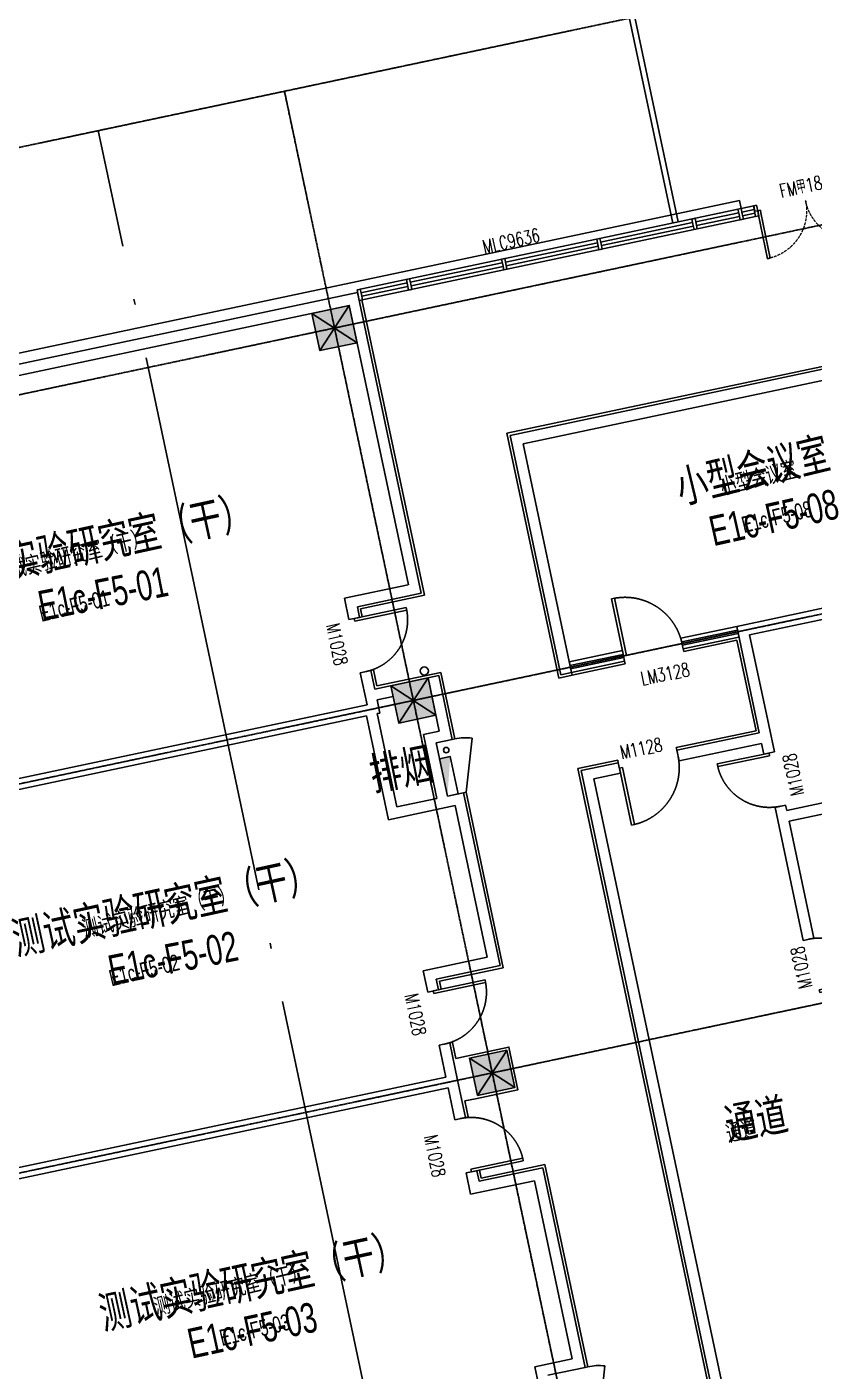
# Model space of a CAD drawing. Header units: millimetres. Extents: x -39175 to 150737, y -15023 to 140542.
# Drawn here: x -19631 to -5153, y 63724 to 88440 of the extents above; entities that cross this region are included whole.
import ezdxf
from ezdxf.enums import TextEntityAlignment as Align

# ---------------------------------------------------------------- set-up
doc = ezdxf.new("R2010")
doc.units = ezdxf.units.MM
doc.header["$LTSCALE"] = 10
for name, pattern in [('DASH', [0.35, 0.25, -0.1]), ('E-RG-1F$0$$0$DOTE', [2.42, 2, -0.2, 0.02, -0.2]), ('XRE2$0$HIDDEN', [0.375, 0.25, -0.125])]:
    doc.linetypes.add(name, pattern=pattern)
for name, color, linetype in [('A—墙体', 7, 'Continuous'), ('A—楼梯、电梯、栏杆', 50, 'Continuous'), ('A—轴线、尺寸', 1, 'Continuous'), ('A—门窗', 135, 'Continuous'), ('E1-RI-5F$0$A-ROOF-DRAN', 175, 'Continuous'), ('E1-RI-5F$0$A-SYMB-DOOR', 13, 'Continuous'), ('E1-RI-5F$0$A-SYMB-DOOR1', 4, 'Continuous'), ('E1-RI-5F$0$AUDIT_D_131110141545-10', 7, 'Continuous'), ('I—平面—填充03(灰度)', 250, 'Continuous'), ('I—平面—文字', 40, 'Continuous'), ('I—平面—文字（放大1：100）', 40, 'XRE2$0$HIDDEN'), ('I—平面—消防设施', 10, 'Continuous'), ('I—平面—装饰面层线', 192, 'Continuous'), ('I—平面—门', 22, 'Continuous'), ('轴线100', 1, 'Continuous')]:
    doc.layers.add(name, color=color, linetype=linetype)
doc.styles.add('ARIAL', font='arial.ttf')
doc.styles.add('E1-RI-5F$0$ECADI-TXT', font='simplex.shx', dxfattribs={"bigfont": 'hztxt.shx'})
doc.styles.add('XD2008', font='SIMYOU.TTF', dxfattribs={"width": 0.7, "height": 600})
doc.dimstyles.new('200', dxfattribs={"dimscale": 200, "dimtxt": 2.5, "dimasz": 2, "dimexe": 1, "dimexo": 1, "dimgap": 0.8, "dimtad": 1, "dimdec": 0, "dimdsep": 46, "dimtxsty": 'ARIAL', "dimblk1": 'ARCHTICK', "dimblk2": 'ARCHTICK', "dimsah": 1, "dimcen": -0.9, "dimdle": 1, "dimclrd": 256, "dimclre": 256, "dimclrt": 40, "dimaunit": 1, "dimadec": 0, "dimazin": 0, "dimtfac": 0.35, "dimtdec": 0, "dimtix": 1, "dimtmove": 2, "dimatfit": 3, "dimldrblk": 'ARCHTICK', "dimfxl": 0, "dimtvp": 0.8, "dimtolj": 1, "dimtzin": 0, "dimarcsym": 0})

# ---------------------------------------------------------------- blocks, each defined once
blk = doc.blocks.new('E-COLS-F5')
at = {"layer": 'I—平面—填充03(灰度)'}
for points in [[(11694526, -6123771), (11695211, -6123626), (11695356, -6124311), (11694671, -6124456)], [(11695976, -6130619), (11696660, -6130474), (11696805, -6131159), (11696120, -6131304)], [(11697425, -6137467), (11698110, -6137322), (11698255, -6138007), (11697570, -6138152)]]:
    blk.add_hatch(color=18, dxfattribs=at).paths.add_polyline_path(points)
at = {"layer": 'A—墙体'}
for points in [[(11694526, -6123771), (11695211, -6123626), (11695356, -6124311), (11694671, -6124456)], [(11695976, -6130619), (11696660, -6130474), (11696805, -6131159), (11696120, -6131304)], [(11697425, -6137467), (11698110, -6137322), (11698255, -6138007), (11697570, -6138152)]]:
    blk.add_lwpolyline(points, close=True, dxfattribs=at)
at = {"layer": 'I—平面—装饰面层线'}
for p, q in [((11698149, -6137263), (11697366, -6137429)), ((11697366, -6137429), (11697170, -6137470)), ((11698314, -6138046), (11697532, -6138212)), ((11697532, -6138212), (11697336, -6138253))]:
    blk.add_line(p, q, dxfattribs=at)
blk.add_lwpolyline([(11697366, -6137429), (11698149, -6137263), (11698314, -6138046), (11697532, -6138212)], dxfattribs=at)
blk = doc.blocks.new('E1-RI-5F$0$$DORLIB2D$00000001')
for p, q in [((0.45, 0.975), (0.5, 0.975)), ((0.45, 0), (0.45, 0.975)), ((0.5, 0), (0.5, 0.975)), ((0.5, 0), (0.45, 0))]:
    blk.add_line(p, q)
at = {"layer": 'I—平面—门', "color": 8, "linetype": 'DASH', "ltscale": 20}
blk.add_arc((0.475, 0), 0.975, 91.4693, 180, dxfattribs=at)
blk = doc.blocks.new('E1-RI-5F$0$ECADI-TAG-DOOR')
blk = doc.blocks.new('E1-RI-5F$0$RECTANGULAR_MULLION_-_60_H')
at = {"layer": 'A—门窗'}
for p, q in [((-30, 125), (30, 125)), ((-30, 25), (-30, 125)), ((-30, -75), (-30, 25)), ((30, 125), (30, 25)), ((30, 25), (30, -75)), ((30, -75), (-30, -75))]:
    blk.add_line(p, q, dxfattribs=at)
blk = doc.blocks.new('E1-RI-5F$0$MRY_door-2-Solid - 1_8 meters w x 84_h x 4_d 2-8606897-E1b 和 E1c 号楼三层平面图 BLDG E1b AND E1c THIRD FLOOR PLAN')
at = {"layer": 'I—平面—门'}
for p, q in [((-951, 36), (-900, 36)), ((-951, 36), (-951, -66)), ((-900, 36), (-900, -66)), ((900, -66), (900, 36)), ((900, 36), (951, 36)), ((951, -66), (951, 36)), ((-900, -66), (-951, -66)), ((-849, -66), (-900, -66)), ((-900, -66), (-900, -113)), ((-900, -113), (-900, -966)), ((-849, -113), (-849, -66)), ((-849, -966), (-849, -113)), ((849, -66), (900, -66)), ((849, -116), (849, -66)), ((849, -966), (849, -116)), ((900, -66), (900, -116)), ((951, -66), (900, -66)), ((900, -116), (900, -966)), ((-900, -966), (-849, -966)), ((900, -966), (849, -966))]:
    blk.add_line(p, q, dxfattribs=at)
at = {"layer": 'I—平面—门', "color": 8, "linetype": 'DASH', "lineweight": 9, "ltscale": 20}
for centre, start, end in [((-900, -66), 270, 356.8839), ((-900, -66), 356.8839, 0.5), ((900, -66), 179.5, 183.117), ((900, -66), 183.117, 270)]:
    blk.add_arc(centre, 900, start, end, dxfattribs=at)
blk = doc.blocks.new('E1-RI-5F$0$ERDFG1')
at = {"layer": 'E1-RI-5F$0$A-ROOF-DRAN'}
blk.add_circle((-6251, 81683), 75, dxfattribs=at)
blk = doc.blocks.new('E1-RI-5F$0$XFX-BX')
blk.add_lwpolyline([(0, 0), (0, 200), (700, 200), (700, 0)], close=True)
blk.add_solid([(0, 0), (0, 0), (700, 0), (700, 200)])
blk = doc.blocks.new('_ArchTick')
at = {"color": 0, "linetype": 'ByBlock', "const_width": 0.15}
blk.add_lwpolyline([(-0.5, -0.5), (0.5, 0.5)], dxfattribs=at)
blk = doc.blocks.new('*D4621')
at = {"layer": 'A—轴线、尺寸', "linetype": 'ByBlock', "lineweight": -2}
for p, q in [((-23999, 80781), (-30358, 79435)), ((-30203, 79672), (-11947, -6567)), ((-5826, -5066), (-12184, -6412))]:
    blk.add_line(p, q, dxfattribs=at)
at = {"layer": 'Defpoints', "color": 0, "linetype": 'ByBlock'}
for p in [(-23803, 80823), (-5630, -5025), (-11989, -6371)]:
    blk.add_point(p, dxfattribs=at)
at = {"layer": 'A—轴线、尺寸', "linetype": 'ByBlock', "lineweight": -2, "xscale": 400, "yscale": 400, "zscale": 400}
for p, rotation in [((-30162, 79477), 101.9526484581255), ((-11989, -6371), 281.9526484581255)]:
    blk.add_blockref('_ArchTick', p, dxfattribs=dict(at, rotation=rotation))
at = {"layer": 'A—轴线、尺寸', "color": 40, "linetype": 'ByBlock', "insert": (-20669, 36639), "char_height": 500, "attachment_point": 5, "rotation": 281.9526, "style": 'ARIAL'}
blk.add_mtext('\\A1;87750', dxfattribs=at)
blk = doc.blocks.new('A$C1C9D1350')
at = {"layer": '轴线100', "linetype": 'E-RG-1F$0$$0$DOTE'}
for p, q in [((-253187.9, 93907), (-287667.8, 86607.9)), ((-249396.2, -8503.3), (-270308.5, 90282.7)), ((-250293.8, 89971.1), (-286751.3, 82253.3)), ((-248820.2, 83127.9), (-285309.5, 75403.4)), ((-247394.4, 76274.6), (-283867.7, 68553.4))]:
    blk.add_line(p, q, dxfattribs=at)

msp = doc.modelspace()

# ---------------------------------------------------------------- linework, layer by layer
at = {"layer": 'A—墙体'}
for p, q in [((-24359.1, 81266.7), (-13548.5, 83555.2)), ((-13548.5, 83555.2), (-12378.4, 78027.8)), ((-24186, 81098.9), (-13702.7, 83318.1)), ((-13702.7, 83318.1), (-12615.4, 78182.1)), ((-10743.8, 80929.3), (-3505.1, 82461.6)), ((-10506.7, 80775), (-3463.7, 82266)), ((-10743.8, 80929.3), (-9811.8, 76526.8)), ((-10506.7, 80775), (-9616.2, 76568.2)), ((-13790, 77933.4), (-12618.4, 78181.5)), ((-2613.9, 78254.9), (-6576.5, 77416)), ((-13790, 77933.4), (-13707.2, 77542.1)), ((-13552.9, 77779.2), (-12381.3, 78027.2)), ((-2572.5, 78059.2), (-6339, 77261.9)), ((-13511.5, 77583.5), (-13552.9, 77779.2)), ((-13707.2, 77542.1), (-13511.5, 77583.5)), ((-6576.5, 77416), (-6162.3, 75459.5)), ((-6339.4, 77261.9), (-5987.3, 75598.8)), ((-13304.4, 76605.2), (-13500.1, 76563.8)), ((-13500.1, 76563.8), (-13375.8, 75976.8)), ((-13231.9, 76262.7), (-13304.4, 76605.2)), ((-13231.9, 76262.7), (-12057.3, 76511.3)), ((-12253, 76469.9), (-12045.9, 75491.6)), ((-12057.3, 76511.3), (-11808.8, 75337.4)), ((-9811.8, 76526.8), (-9616.2, 76568.2)), ((-9811.8, 76526.8), (-9616.2, 76568.2)), ((-9811.8, 76526.8), (-9616.2, 76568.2)), ((-9811.8, 76526.8), (-9616.2, 76568.2)), ((-13190.5, 76067), (-12896.6, 76129.2)), ((-12108.2, 75785), (-12201.5, 76225.4)), ((-22131.4, 74123.2), (-13375.4, 75976.8)), ((-13138.7, 75822.5), (-13190.5, 76067)), ((-22090, 73927.5), (-13382.6, 75770.8)), ((-13382.6, 75770.9), (-12978.7, 73863.1)), ((-13186.9, 75812.3), (-13138.7, 75822.5)), ((-12824.5, 74100.2), (-13186.9, 75812.3)), ((-12340, 75429.4), (-12045.9, 75491.6)), ((-12340, 75429.4), (-12091.5, 74255.4)), ((-7678.1, 75138.6), (-6162.3, 75459.5)), ((-5883.8, 75109.6), (-5987.3, 75598.8)), ((-12102.9, 75275.1), (-11808.8, 75337.4)), ((-12102.9, 75275.1), (-11895.8, 74296.8)), ((-7678.1, 75138.6), (-7636.7, 74943)), ((-7636.7, 74943), (-6120.9, 75263.9)), ((-6120.9, 75263.9), (-6079.4, 75068.2)), ((-9439.1, 74765.8), (-8754.2, 74910.8)), ((-8754.2, 74910.8), (-8712.8, 74715.2)), ((-5883.8, 75109.6), (-6079.4, 75068.2)), ((-1203.6, 74975.9), (-5655.6, 74033.4)), ((-9439.1, 74765.8), (-6539.6, 61069.4)), ((-9202, 74611.6), (-8712.8, 74715.2)), ((-1162.2, 74780.2), (-5614.2, 73837.8)), ((-9202, 74611.6), (-6385.4, 61306.5)), ((-12824.5, 74100.2), (-12091.5, 74255.4)), ((-11895.8, 74296.8), (-11601.7, 74359.1)), ((-11601.7, 74359.1), (-10928.6, 71179.6)), ((-12978.7, 73863.1), (-11755.9, 74122)), ((-11755.9, 74122), (-11165.7, 71333.8)), ((-5676.7, 74131.3), (-5872.3, 74089.9)), ((-5872.3, 74089.9), (-5354.6, 71644.1)), ((-5656, 74033.5), (-5676.7, 74131.3)), ((-5158.9, 71685.5), (-5614.5, 73837.8)), ((-5158.9, 71685.5), (-5354.6, 71644.1)), ((-12340.3, 71085.2), (-11165.7, 71333.8)), ((-12340.3, 71085.2), (-12257.4, 70693.9)), ((-12103.2, 70930.9), (-10928.6, 71179.6)), ((-12257.4, 70693.9), (-12061.8, 70735.3)), ((-12061.8, 70735.3), (-12103.2, 70930.9)), ((-11854.7, 69757), (-12050.3, 69715.5)), ((-12050.3, 69715.5), (-11926.1, 69128.6)), ((-11709.7, 69072.1), (-11854.7, 69757)), ((-20681.7, 67274.9), (-11925.7, 69128.5)), ((-11564.7, 68387.3), (-11709.7, 69072.1)), ((-20640.2, 67079.3), (-11884.3, 68932.9)), ((-11884.7, 68932.9), (-11760.4, 68345.9)), ((-11760.4, 68345.9), (-11564.7, 68387.3)), ((-11357.6, 67409), (-11553.3, 67367.6)), ((-11553.3, 67367.6), (-11470.5, 66976.2)), ((-11316.2, 67213.3), (-11357.6, 67409)), ((-11316.2, 67213.3), (-10141.6, 67462)), ((-10141.6, 67462), (-9365, 63793.1)), ((-11470.5, 66976.2), (-10295.9, 67224.9)), ((-10295.9, 67224.9), (-9602.1, 63947.4)), ((-10287.1, 63802.4), (-9602.1, 63947.4)), ((-10287.1, 63802.4), (-10038.6, 62628.4)), ((-10050, 63648.1), (-9365, 63793.1))]:
    msp.add_line(p, q, dxfattribs=at)
at = {"layer": 'A—楼梯、电梯、栏杆'}
for p, q in [((-7752.8, 84833.2), (-10413, 97399.4)), ((-7655, 84854), (-10313.6, 97413))]:
    msp.add_line(p, q, dxfattribs=at)
at = {"layer": 'A—轴线、尺寸', "linetype": 'E-RG-1F$0$$0$DOTE', "ltscale": 500}
for p, q in [((2226.1, 90881.4), (-32253.8, 83582.3)), ((5602.2, -9566), (-14894.5, 87257.1)), ((5311.9, 86986), (-31337.2, 79227.7)), ((2178.1, -10290.8), (-18318.6, 86532.3)), ((6593.8, 80102.3), (-29895.5, 72377.8)), ((8019.6, 73249), (-28453.7, 65527.9))]:
    msp.add_line(p, q, dxfattribs=at)
at = {"layer": 'A—门窗'}
for p, q in [((-26161.3, 81089.6), (-6526.6, 85246.1)), ((-13558.9, 83604.1), (-6261.6, 85148.9)), ((-6526.6, 85246.1), (-6495.6, 85099.4)), ((-6481.8, 85034.2), (-6256.8, 85081.8)), ((-13517.5, 83408.5), (-6229.2, 84951.4)), ((-9079.2, 84484.3), (-7387.9, 84842.3)), ((-7329.2, 84854.8), (-6540.5, 85021.7)), ((-7315.4, 84789.6), (-6526.7, 84956.5)), ((-6468, 84968.9), (-6243, 85016.6)), ((-9065.4, 84419.1), (-7374.1, 84777.1)), ((-10829.2, 84113.8), (-9137.9, 84471.9)), ((-10815.4, 84048.6), (-9124.1, 84406.7)), ((-12579.2, 83743.4), (-10887.9, 84101.4)), ((-12565.4, 83678.2), (-10874.1, 84036.2)), ((-13517.5, 83408.4), (-13558.9, 83604.1)), ((-13517.5, 83408.4), (-13558.9, 83604.1)), ((-13486.9, 83551.2), (-12637.9, 83731)), ((-13473.1, 83486), (-12624.1, 83665.7)), ((-13545.2, 83538.9), (-13545.1, 83538.9)), ((-13531.4, 83473.7), (-13531.3, 83473.7)), ((-7603.3, 77198.8), (-6576.5, 77416.2)), ((-7561.9, 77003.1), (-7603.3, 77198.8)), ((-7588.8, 77130.3), (-6562, 77347.7)), ((-7576.4, 77071.6), (-6549.6, 77289)), ((-7561.9, 77003.1), (-6535.1, 77220.5)), ((-8679.5, 76971), (-9657.6, 76763.9)), ((-8665, 76902.5), (-9643.1, 76695.4)), ((-8638.1, 76775.3), (-8679.5, 76971)), ((-8652.6, 76843.8), (-9630.7, 76636.7)), ((-8638.1, 76775.3), (-9616.2, 76568.2))]:
    msp.add_line(p, q, dxfattribs=at)
at = {"layer": 'Defpoints'}
for p, q in [((-14242.8, 82488.3), (-13702.9, 83318.1)), ((-14387.8, 83173.1), (-13558, 82633.3)), ((-12793.1, 75640.1), (-12253.2, 76469.9)), ((-12938, 76324.9), (-12108.2, 75785)), ((-11488.3, 69476.7), (-10658.5, 68936.8)), ((-11343.3, 68791.8), (-10803.5, 69621.6))]:
    msp.add_line(p, q, dxfattribs=at)
at = {"layer": 'I—平面—消防设施'}
msp.add_circle((-11918.8, 75142.6), 50, dxfattribs=at)
at = {"layer": 'I—平面—装饰面层线'}
for p, q in [((-13468.5, 83418.8), (-12319.1, 77989.3)), ((-10803.1, 80967.8), (-3564, 82500.3)), ((-10803.1, 80967.8), (-9850.4, 76467.5)), ((-13493.7, 77740.6), (-12319.1, 77989.3)), ((-13462.6, 77593.9), (-13493.7, 77740.6)), ((-13462.6, 77593.9), (-13511.5, 77583.5)), ((-7551.6, 76954.2), (-6573.6, 77161.2)), ((-6573.6, 77161.2), (-6221.5, 75498.1)), ((-7551.6, 76954.2), (-7561.9, 77003.1)), ((-8627.7, 76726.4), (-9605.8, 76519.3)), ((-8627.7, 76726.4), (-8638.1, 76775.3)), ((-13255.5, 76615.6), (-13304.6, 76605.2)), ((-13193.3, 76322), (-13255.5, 76615.6)), ((-13193.3, 76322), (-12018.8, 76570.6)), ((-12018.8, 76570.6), (-11759.9, 75347.7)), ((-9850.4, 76467.5), (-9605.8, 76519.3)), ((-9605.8, 76519.3), (-9616.2, 76568.2)), ((-7688.4, 75187.5), (-6221.5, 75498.1)), ((-11759.9, 75347.7), (-11808.8, 75337.4)), ((-7688.4, 75187.5), (-7678.1, 75138.6)), ((-9498.3, 74804.4), (-8764.6, 74959.7)), ((-8764.6, 74959.7), (-8754.2, 74910.8)), ((-9498.3, 74804.4), (-6578.2, 61010.1)), ((-11552.8, 74369.4), (-11602.6, 74358.9)), ((-11552.8, 74369.4), (-10869.4, 71141)), ((-12043.9, 70892.4), (-10869.4, 71141)), ((-12012.9, 70745.6), (-12061.8, 70735.3)), ((-12012.9, 70745.6), (-12043.9, 70892.4)), ((-11805.8, 69767.3), (-11854.7, 69757)), ((-11743.6, 69473.7), (-11805.8, 69767.3)), ((-11515.8, 68397.7), (-11577.9, 68691.1)), ((-11515.8, 68397.7), (-11564.7, 68387.3)), ((-11277.6, 67272.6), (-10103.1, 67521.3)), ((-10103.1, 67521.3), (-9316.1, 63803.5)), ((-11308.7, 67419.4), (-11357.6, 67409)), ((-11277.6, 67272.6), (-11308.7, 67419.4)), ((-9316.1, 63803.5), (-9365, 63793.1))]:
    msp.add_line(p, q, dxfattribs=at)
at = {"layer": 'I—平面—门'}
for points in [[(-11552.8, 74369.5), (-11443.8, 75363.5)], [(-9109, 62825.3), (-9000, 63819.2)]]:
    msp.add_lwpolyline(points, dxfattribs=at)
for centre in [(-11552.7, 74369.4), (-9108.9, 62825.2)]:
    msp.add_arc(centre, 1000, 83.74767, 101.96879, dxfattribs=at)

# ---------------------------------------------------------------- block references
at = {"layer": 'A—墙体'}
msp.add_blockref('E-COLS-F5', (-11708913.6, 6206944.1), dxfattribs=at)
at = {"layer": 'A—门窗', "extrusion": (7.74398e-26, 8.19673e-27, -1), "rotation": 348.0473515414882}
for p in [(6499, 84970.9), (6215.3, 85030.9), (7346.5, 84791.5), (9096.5, 84421), (10846.5, 84050.6), (12596.5, 83680.1), (13503.7, 83488)]:
    msp.add_blockref('E1-RI-5F$0$RECTANGULAR_MULLION_-_60_H', p, dxfattribs=at)
at = {"layer": 'E1-RI-5F$0$A-SYMB-DOOR'}
ref = msp.add_blockref('E1-RI-5F$0$ECADI-TAG-DOOR', (-10160.7, 85478.8), dxfattribs=dict(at, xscale=-100.0000000021529, yscale=100, zscale=100, rotation=192.4907867600514))
ref.add_attrib('门窗主编号1', 'MLC9636', dxfattribs={"height": 250, "rotation": 12.49079, "style": 'E1-RI-5F$0$ECADI-TXT', "width": 0.7}).set_placement((-10178.8, 84497.1), align=Align.RIGHT)
at = {"layer": 'E1-RI-5F$0$A-SYMB-DOOR1'}
ref = msp.add_blockref('E1-RI-5F$0$ECADI-TAG-DOOR', (-4313.1, 84863.7), dxfattribs=dict(at, xscale=100.0000000014371, yscale=100.0000000018626, zscale=100.0000000022703, rotation=12.28462579791791))
ref.add_attrib('门窗主编号1', 'FM甲1836', dxfattribs={"layer": 'E1-RI-5F$0$A-SYMB-DOOR', "height": 250, "rotation": 12.28463, "style": 'E1-RI-5F$0$ECADI-TXT', "width": 0.7}).set_placement((-4692.8, 85526.5), align=Align.RIGHT)
ref = msp.add_blockref('E1-RI-5F$0$ECADI-TAG-DOOR', (-14633.1, 76300.4), dxfattribs=dict(at, xscale=100.0000000018866, yscale=100.0000000018626, zscale=100.0000000022703, rotation=281.9731040339797))
ref.add_attrib('门窗主编号1', 'M1028', dxfattribs={"layer": 'E1-RI-5F$0$A-SYMB-DOOR', "height": 250, "rotation": 281.9731, "style": 'E1-RI-5F$0$ECADI-TXT', "width": 0.7}).set_placement((-13968.3, 76676.5), align=Align.RIGHT)
ref = msp.add_blockref('E1-RI-5F$0$ECADI-TAG-DOOR', (-7055.8, 75840.2), dxfattribs=dict(at, xscale=100.0000000024169, yscale=100.0000000018626, zscale=100.0000000022703, rotation=11.37594767604811))
ref.add_attrib('门窗主编号1', 'LM3128', dxfattribs={"layer": 'E1-RI-5F$0$A-SYMB-DOOR', "height": 250, "rotation": 11.37595, "style": 'E1-RI-5F$0$ECADI-TXT', "width": 0.7}).set_placement((-7424.9, 76508.9), align=Align.RIGHT)
ref = msp.add_blockref('E1-RI-5F$0$ECADI-TAG-DOOR', (-7558.3, 74459.9), dxfattribs=dict(at, xscale=100.0000000024169, yscale=100.0000000018626, zscale=100.0000000022703, rotation=11.37594767604811))
ref.add_attrib('门窗主编号1', 'M1128', dxfattribs={"layer": 'E1-RI-5F$0$A-SYMB-DOOR', "height": 250, "rotation": 11.37595, "style": 'E1-RI-5F$0$ECADI-TXT', "width": 0.7}).set_placement((-7927.5, 75128.7), align=Align.RIGHT)
ref = msp.add_blockref('E1-RI-5F$0$ECADI-TAG-DOOR', (-4831.8, 75476.3), dxfattribs=dict(at, xscale=100.0000000025105, yscale=100.0000000018626, zscale=100.0000000022703, rotation=102.0629955412199))
ref.add_attrib('门窗主编号1', 'M1028', dxfattribs={"layer": 'E1-RI-5F$0$A-SYMB-DOOR', "height": 250, "rotation": 102.063, "style": 'E1-RI-5F$0$ECADI-TXT', "width": 0.7}).set_placement((-5496.1, 75099.2), align=Align.RIGHT)
ref = msp.add_blockref('E1-RI-5F$0$ECADI-TAG-DOOR', (-4683.1, 71930.1), dxfattribs=dict(at, xscale=100.0000000025105, yscale=100.0000000018626, zscale=100.0000000022703, rotation=102.0629955412199))
ref.add_attrib('门窗主编号1', 'M1028', dxfattribs={"layer": 'E1-RI-5F$0$A-SYMB-DOOR', "height": 250, "rotation": 102.063, "style": 'E1-RI-5F$0$ECADI-TXT', "width": 0.7}).set_placement((-5347.4, 71553), align=Align.RIGHT)
ref = msp.add_blockref('E1-RI-5F$0$ECADI-TAG-DOOR', (-13189, 69495.3), dxfattribs=dict(at, xscale=100.0000000018866, yscale=100.0000000018626, zscale=100.0000000022703, rotation=281.9731040339797))
ref.add_attrib('门窗主编号1', 'M1028', dxfattribs={"layer": 'E1-RI-5F$0$A-SYMB-DOOR', "height": 250, "rotation": 281.9731, "style": 'E1-RI-5F$0$ECADI-TXT', "width": 0.7}).set_placement((-12524.2, 69871.4), align=Align.RIGHT)
ref = msp.add_blockref('E1-RI-5F$0$ECADI-TAG-DOOR', (-12832.9, 66895.8), dxfattribs=dict(at, xscale=100.0000000018866, yscale=100.0000000018626, zscale=100.0000000022703, rotation=281.9731040339797))
ref.add_attrib('门窗主编号1', 'M1028', dxfattribs={"layer": 'E1-RI-5F$0$A-SYMB-DOOR', "height": 250, "rotation": 281.9731, "style": 'E1-RI-5F$0$ECADI-TXT', "width": 0.7}).set_placement((-12168, 67271.8), align=Align.RIGHT)
at = {"layer": 'E1-RI-5F$0$AUDIT_D_131110141545-10'}
msp.add_blockref('E1-RI-5F$0$ERDFG1', (-6071.9, -5085.5), dxfattribs=at)
at = {"layer": 'I—平面—消防设施', "xscale": -1, "rotation": 281.9770622106133}
msp.add_blockref('E1-RI-5F$0$XFX-BX', (-11895.8, 74296.8), dxfattribs=at)
at = {"layer": 'I—平面—门', "color": 1, "xscale": -1, "rotation": 11.61863338868415}
msp.add_blockref('E1-RI-5F$0$MRY_door-2-Solid - 1_8 meters w x 84_h x 4_d 2-8606897-E1b 和 E1c 号楼三层平面图 BLDG E1b AND E1c THIRD FLOOR PLAN', (-5323.1, 85305.7), dxfattribs=at)
at = {"layer": 'I—平面—门'}
for p, xscale, yscale, zscale, rotation in [((-8120.7, 76987), -1099.999999999508, 1100, 1100, 11.95264847696961), ((-13505.8, 77073.6), -999.9999999998876, 1000, -1000, 281.9526484768961), ((-8195.4, 74926.9), 1099.999999996643, 1099.999999997206, -1099.999999997129, 191.952648504372), ((-5878.1, 74599.7), 999.9999999991447, 999.9999999990687, -999.999999999371, 101.952648542139), ((-5152.8, 71175.6), 999.9999999991784, 999.9999999990687, -1000, 281.952648541375), ((-12056.1, 70225.4), -999.9999999998876, 1000, -1000, 281.9526484768961), ((-11558.7, 67877.5), 1000.000000000273, 1000, -1000, 281.9526484770005)]:
    msp.add_blockref('E1-RI-5F$0$$DORLIB2D$00000001', p, dxfattribs=dict(at, xscale=xscale, yscale=yscale, zscale=zscale, rotation=rotation))
at = {"layer": '轴线100'}
msp.add_blockref('A$C1C9D1350', (255414.1, -3026), dxfattribs=at)

# ---------------------------------------------------------------- texts
at = {"layer": 'I—平面—文字', "linetype": 'ByBlock', "style": 'XD2008', "width": 0.7}
for s, height, rotation, p in [('小型会议室', 600, 13.56387, (-7608.4, 79666, 0)), ('测试实验研究室（干）', 600, 12.29713, (-21042, 78050.3, 0)), ('E1c-F5-08', 550, 12.5934, (-7005.1, 78889.7)), ('E1c-F5-01', 550, 11.22442, (-19356.9, 77516.9)), ('排烟', 600, 11.20575, (-13259.5, 74391.5, 0)), ('测试实验研究室（干）', 600, 12.29713, (-19824.8, 71371.9, 0)), ('E1c-F5-02', 550, 11.22442, (-18067.7, 70815.4)), ('通道', 600, 10.9307, (-6727.7, 67956.9, 0)), ('测试实验研究室（干）', 600, 12.29713, (-18225.8, 64482.8, 0)), ('E1c-F5-03', 550, 12.29713, (-16600.7, 63951.1))]:
    msp.add_text(s, height=height, rotation=rotation, dxfattribs=at).set_placement(p)
at = {"layer": 'I—平面—文字（放大1：100）', "linetype": 'ByBlock', "style": 'XD2008', "width": 0.7}
for s, p in [('小型会议室', (-6841.5, 79840.5, 0)), ('E1c-F5-08', (-6443.2, 79132.6)), ('测试实验研究室（干）', (-20174.5, 78250, 0)), ('E1c-F5-01', (-19364.5, 77498)), ('测试实验研究室（干）', (-18570.1, 71695.7, 0)), ('E1c-F5-02', (-18075.4, 70796.5)), ('通道', (-6735.3, 67938, 0)), ('测试实验研究室（干）', (-17254, 64755, 0)), ('E1c-F5-03', (-16044.2, 64183.8))]:
    msp.add_text(s, height=300, rotation=13.56387, dxfattribs=at).set_placement(p)

# ---------------------------------------------------------------- dimensions: what is measured, and where the dimension line sits
at = {"layer": 'A—轴线、尺寸', "linetype": 'ByBlock'}
dim = msp.add_linear_dim(base=(-11988.7, -6370.9), p1=(-23802.9, 80822.8), p2=(-5629.9, -5024.7), angle=281.95265, dimstyle='200', dxfattribs=at)
dim.commit()
dim.dimension.update_dxf_attribs({"geometry": '*D4621', "text_midpoint": (-20669.1, 36638.9)})

doc.saveas('drawing.dxf')
